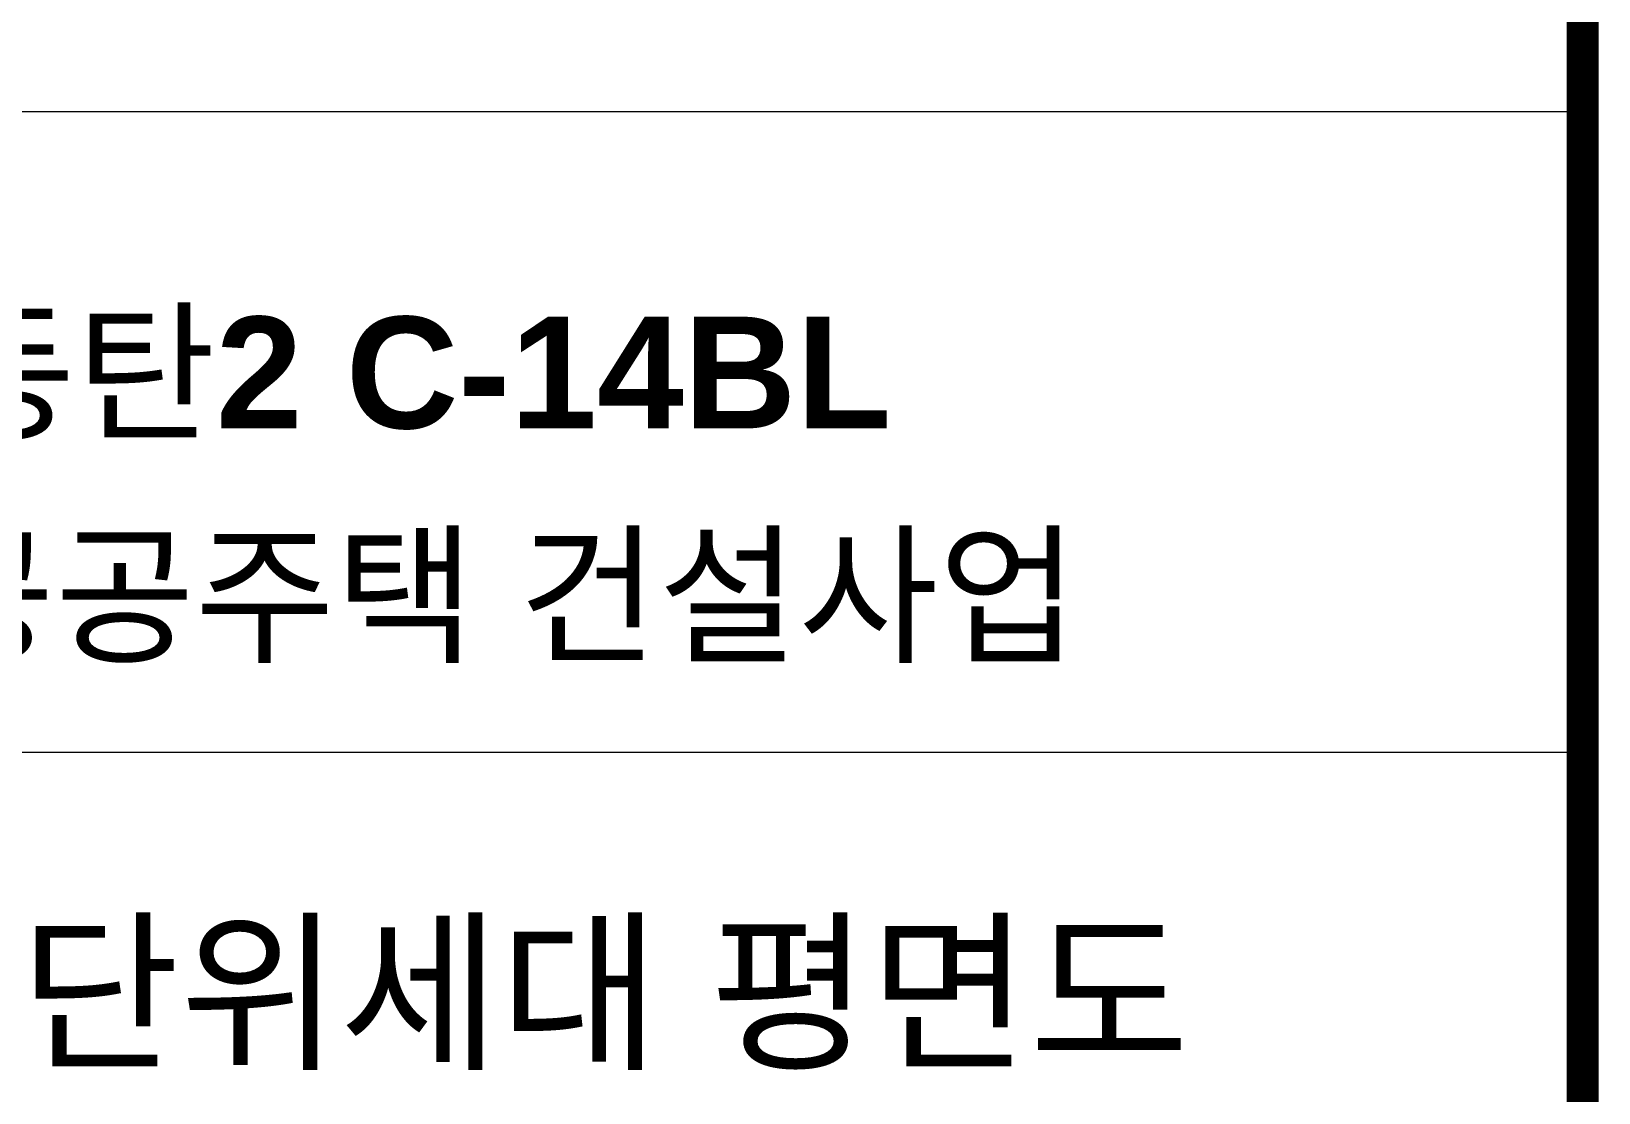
# Model space of a CAD drawing. Header units: millimetres. Extents: x 906 to 41302, y 848 to 28850.
# Drawn here: x 38602 to 41050, y 4567 to 6224 of the extents above; entities that cross this region are included whole.
import ezdxf

# ---------------------------------------------------------------- set-up
doc = ezdxf.new("R2010")
doc.units = ezdxf.units.MM
doc.layers.add('PDF_X-FORM(동탄)$G-BORD-FORM', color=7, linetype='Continuous')
doc.layers.add('PDF_문자', color=7, linetype='Continuous')
doc.styles.add('PDF Arial Bold', font='arialbd.ttf')

msp = doc.modelspace()

# ---------------------------------------------------------------- linework, layer by layer
at = {"layer": 'PDF_X-FORM(동탄)$G-BORD-FORM', "lineweight": 0, "const_width": 49.7}
msp.add_lwpolyline([(1124.5, 1099.1), (41024.7, 1099.1), (41024.7, 28598.8), (1124.5, 28598.8)], close=True, dxfattribs=at)
at = {"layer": 'PDF_X-FORM(동탄)$G-BORD-FORM', "lineweight": 13}
for points in [[(37124.2, 6099.2), (41024.2, 6099.2)], [(37124.2, 5099.1), (41024.2, 5099.1)]]:
    msp.add_lwpolyline(points, dxfattribs=at)

# ---------------------------------------------------------------- texts
at = {"layer": 'PDF_문자', "attachment_point": 7, "style": 'PDF Arial Bold'}
for s, insert, char_height in [('화성동탄2 C-14BL', (38015.4, 5585.9), 174.281), ('민간참여 공공주택 건설사업', (37477.7, 5237.7), 174.281), ('84㎡B형 단위세대 평면도', (37474.5, 4602.9), 199.178)]:
    msp.add_mtext(s, dxfattribs=dict(at, insert=insert, char_height=char_height))

doc.saveas('drawing.dxf')
